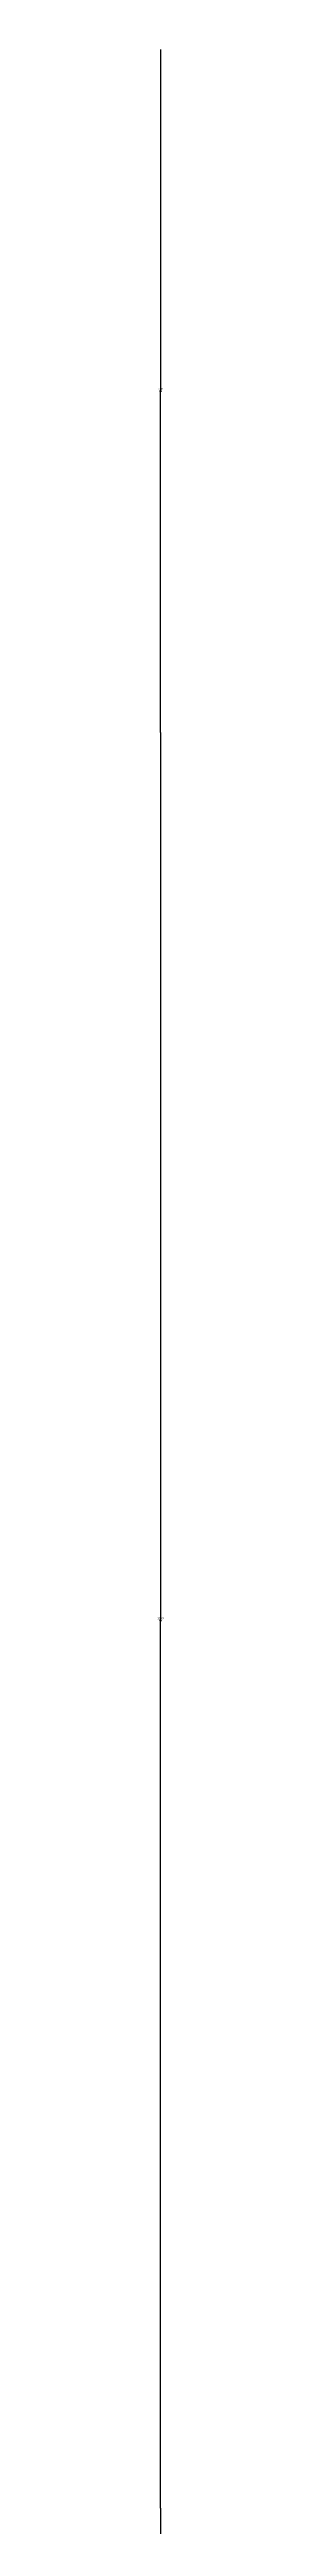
# Model space of a CAD drawing. Header units: metres. Extents: x 4568 to 182545, y -86951 to 35529.
# Drawn here: x 17702 to 17705, y -77322 to -76052 of the extents above; entities that cross this region are included whole.
import ezdxf

# ---------------------------------------------------------------- set-up
doc = ezdxf.new("R2010")
doc.units = ezdxf.units.M
doc.layers.add('CCX', color=7, linetype='Continuous')
doc.dimstyles.get("Standard").update_dxf_attribs({"dimtxt": 2.5, "dimasz": 2.5, "dimexe": 1.25, "dimexo": 0.625, "dimtad": 1, "dimcen": 2.5, "dimazin": 3, "dimtfac": 1, "dimtmove": 0, "dimatfit": 3})

# ---------------------------------------------------------------- blocks, each defined once
blk = doc.blocks.new('_CLOSEDFILLED')
at = {"color": 0, "linetype": 'BYBLOCK'}
blk.add_solid([(-1, 0.2), (0, 0), (-1, -0.2)], dxfattribs=at)
blk = doc.blocks.new('*D428')
for p, q in [((17703.31, -77312.69), (17703.31, -77767.92)), ((17703.06, -77767.92), (17702.81, -77767.92)), ((17703.31, -78223.16), (17703.31, -77767.92)), ((17703.31, -77767.92), (17703.31, -77767.92)), ((17703.56, -77767.92), (17703.81, -77767.92))]:
    blk.add_line(p, q)
at = {"layer": 'Defpoints'}
for p in [(17703.31, -77312.69), (17703.31, -77767.92), (17703.31, -78223.16)]:
    blk.add_point(p, dxfattribs=at)
at = {"layer": 'CCX', "xscale": 0.25, "yscale": 0.25}
blk.add_blockref('_CLOSEDFILLED', (17703.31, -77767.92), dxfattribs=at)
at = {"layer": 'CCX', "xscale": 0.25, "yscale": 0.25, "rotation": 180}
blk.add_blockref('_CLOSEDFILLED', (17703.31, -77767.92), dxfattribs=at)
at = {"layer": 'CCX', "insert": (17703.31, -77766.795), "char_height": 1, "attachment_point": 5}
blk.add_mtext('1300', dxfattribs=at)
blk = doc.blocks.new('*D434')
for p, q in [((17703.31, -76402.22), (17703.31, -76857.45)), ((17703.06, -76857.45), (17702.81, -76857.45)), ((17703.31, -77312.69), (17703.31, -76857.45)), ((17703.31, -76857.45), (17703.31, -76857.45)), ((17703.56, -76857.45), (17703.81, -76857.45))]:
    blk.add_line(p, q)
at = {"layer": 'Defpoints'}
for p in [(17703.31, -76402.22), (17703.31, -76857.45), (17703.31, -77312.69)]:
    blk.add_point(p, dxfattribs=at)
at = {"layer": 'CCX', "xscale": 0.25, "yscale": 0.25}
blk.add_blockref('_CLOSEDFILLED', (17703.31, -76857.45), dxfattribs=at)
at = {"layer": 'CCX', "xscale": 0.25, "yscale": 0.25, "rotation": 180}
blk.add_blockref('_CLOSEDFILLED', (17703.31, -76857.45), dxfattribs=at)
at = {"layer": 'CCX', "insert": (17703.31, -76856.325), "char_height": 1, "attachment_point": 5}
blk.add_mtext('1300', dxfattribs=at)
blk = doc.blocks.new('*D435')
for p, q in [((17703.31, -76052.03), (17703.31, -76227.12)), ((17703.06, -76227.12), (17702.81, -76227.12)), ((17703.31, -76402.22), (17703.31, -76227.12)), ((17703.31, -76227.12), (17703.31, -76227.12)), ((17703.56, -76227.12), (17703.81, -76227.12))]:
    blk.add_line(p, q)
at = {"layer": 'Defpoints'}
for p in [(17703.31, -76052.03), (17703.31, -76227.12), (17703.31, -76402.22)]:
    blk.add_point(p, dxfattribs=at)
at = {"layer": 'CCX', "xscale": 0.25, "yscale": 0.25}
blk.add_blockref('_CLOSEDFILLED', (17703.31, -76227.12), dxfattribs=at)
at = {"layer": 'CCX', "xscale": 0.25, "yscale": 0.25, "rotation": 180}
blk.add_blockref('_CLOSEDFILLED', (17703.31, -76227.12), dxfattribs=at)
at = {"layer": 'CCX', "insert": (17703.31, -76225.995), "char_height": 1, "attachment_point": 5}
blk.add_mtext('500', dxfattribs=at)

msp = doc.modelspace()

# ---------------------------------------------------------------- dimensions: what is measured, and where the dimension line sits
at = {"layer": 'CCX'}
for base, p1, p2, text, picture, middle in [((17703.31, -76227.12), (17703.31, -76402.22), (17703.31, -76052.03), '500', '*D435', (17703.31, -76225.995)), ((17703.31, -76857.45), (17703.31, -77312.69), (17703.31, -76402.22), '1300', '*D434', (17703.31, -76856.325)), ((17703.31, -77767.92), (17703.31, -78223.16), (17703.31, -77312.69), '1300', '*D428', (17703.31, -77766.795))]:
    dim = msp.add_linear_dim(base=base, p1=p1, p2=p2, text=text, dimstyle='Standard', dxfattribs=at)
    dim.commit()
    dim.dimension.update_dxf_attribs({"geometry": picture, "text_midpoint": middle})

doc.saveas('drawing.dxf')
